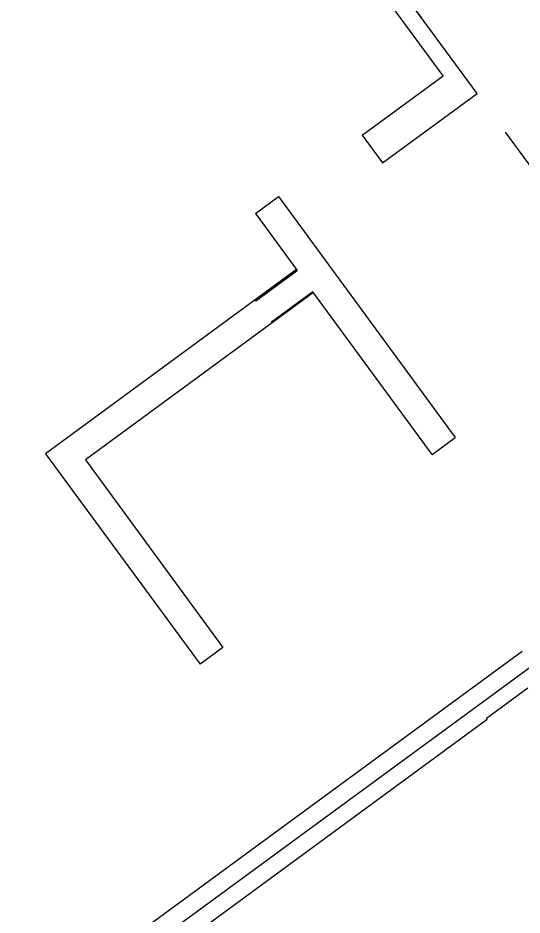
# Model space of a CAD drawing. Header units: millimetres. Extents: x 75184266 to 76346726, y -35850126 to -33679385.
# Drawn here: x 75328549 to 75332972, y -34614938 to -34607070 of the extents above; entities that cross this region are included whole.
import ezdxf

# ---------------------------------------------------------------- set-up
doc = ezdxf.new("R2010")
doc.units = ezdxf.units.MM
doc.header["$LTSCALE"] = 50
doc.header["$MEASUREMENT"] = 0
doc.linetypes.add('XR-지하3층$0$H', pattern=[1.3, 0.8, -0.5])
doc.layers.add('XR-지하3층$0$일반주차', color=8, linetype='CONTINUOUS')
doc.layers.add('건축', color=8, linetype='CONTINUOUS', plot=False)

# ---------------------------------------------------------------- blocks, each defined once
blk = doc.blocks.new('XR-지하3층$0$일반형 주차')
at = {"layer": 'XR-지하3층$0$일반주차'}
for p, q in [((750, 3865), (0, 3865)), ((750, 3735), (750, 3865)), ((0, 3735), (750, 3735))]:
    blk.add_line(p, q, dxfattribs=at)
blk.add_lwpolyline([(2300, 5000), (0, 5000), (0, 0), (2300, 0)], close=True, dxfattribs=at)
for centre in [(237.5, 3800), (562.5, 3800)]:
    blk.add_circle(centre, 17.5, dxfattribs=at)

msp = doc.modelspace()

# ---------------------------------------------------------------- linework, layer by layer
at = {"layer": '건축'}
for p, q in [((75330835, -34608637.5), (75332384.1, -34610750.4)), ((75330633.3, -34608785.3), (75330999.9, -34609285.3)), ((75328792.3, -34610891.4), (75330146.3, -34612738.2)), ((75329141.8, -34610945.2), (75330347.9, -34612590.4)), ((75332971.7, -34612625.9), (75328056.2, -34616229.7)), ((75333022.2, -34612948.5), (75332659.3, -34613214.6)), ((75332665.2, -34613222.6), (75328173.1, -34616516)), ((75332665.2, -34613222.6), (75332659.3, -34613214.6))]:
    msp.add_line(p, q, dxfattribs=at)
at = {"layer": '건축', "ltscale": 20}
msp.add_line((75335921.8, -34610654.1), (75325972.7, -34617948.2, 0), dxfattribs=at)
at = {"layer": '건축', "linetype": 'XR-지하3층$0$H', "ltscale": 50}
msp.add_lwpolyline([(75354668.2, -34602584.3), (75346990.5, -34608213.1), (75347788.7, -34609301.9), (75346341.1, -34610363.2), (75345912.4, -34609778.5), (75344202.7, -34611032), (75342606.3, -34608854.5), (75336936.7, -34613011.1), (75338533.2, -34615188.6), (75336137.9, -34616944.6), (75333225.9, -34612972.7), (75334818.7, -34611805), (75333523.9, -34610038.8), (75334007.8, -34609684), (75329993.1, -34604208.1)], dxfattribs=at)
at = {"layer": '건축'}
for points in [[(75331746.2, -34608341.4), (75332576.9, -34607732.4), (75331867.4, -34606764.6)], [(75332278.5, -34607579.1), (75331746.4, -34606853.3)], [(75331568.8, -34608099.4), (75332278.5, -34607579.1)], [(75330633.3, -34608785.3), (75330835, -34608637.5)], [(75332182.4, -34610898.3), (75332384.1, -34610750.4)]]:
    msp.add_lwpolyline(points, dxfattribs=at)
at = {"layer": '건축', "ltscale": 0.5}
for points in [[(75331568.8, -34608099.4), (75331746.2, -34608341.4)], [(75330994, -34609277.2), (75330999.9, -34609285.3), (75330637, -34609551.4), (75330631.1, -34609543.3), (75328792.3, -34610891.4)], [(75332182.4, -34610898.3), (75331135.9, -34609470.8), (75330773, -34609736.9), (75330778.9, -34609744.9), (75329141.8, -34610945.2)], [(75330347.9, -34612590.4), (75330146.3, -34612738.2)]]:
    msp.add_lwpolyline(points, dxfattribs=at)
at = {"layer": '건축'}
for points in [[(75330631.1, -34609543.3), (75330637, -34609551.4), (75330999.9, -34609285.3), (75330994, -34609277.2)], [(75330778.9, -34609744.9), (75330773, -34609736.9), (75331135.9, -34609470.8), (75331141.8, -34609478.9)]]:
    msp.add_lwpolyline(points, close=True, dxfattribs=at)

# ---------------------------------------------------------------- block references
at = {"layer": '건축', "xscale": -1, "rotation": 126.2469333594608}
msp.add_blockref('XR-지하3층$0$일반형 주차', (75336913.1, -34602879), dxfattribs=at)

doc.saveas('drawing.dxf')
